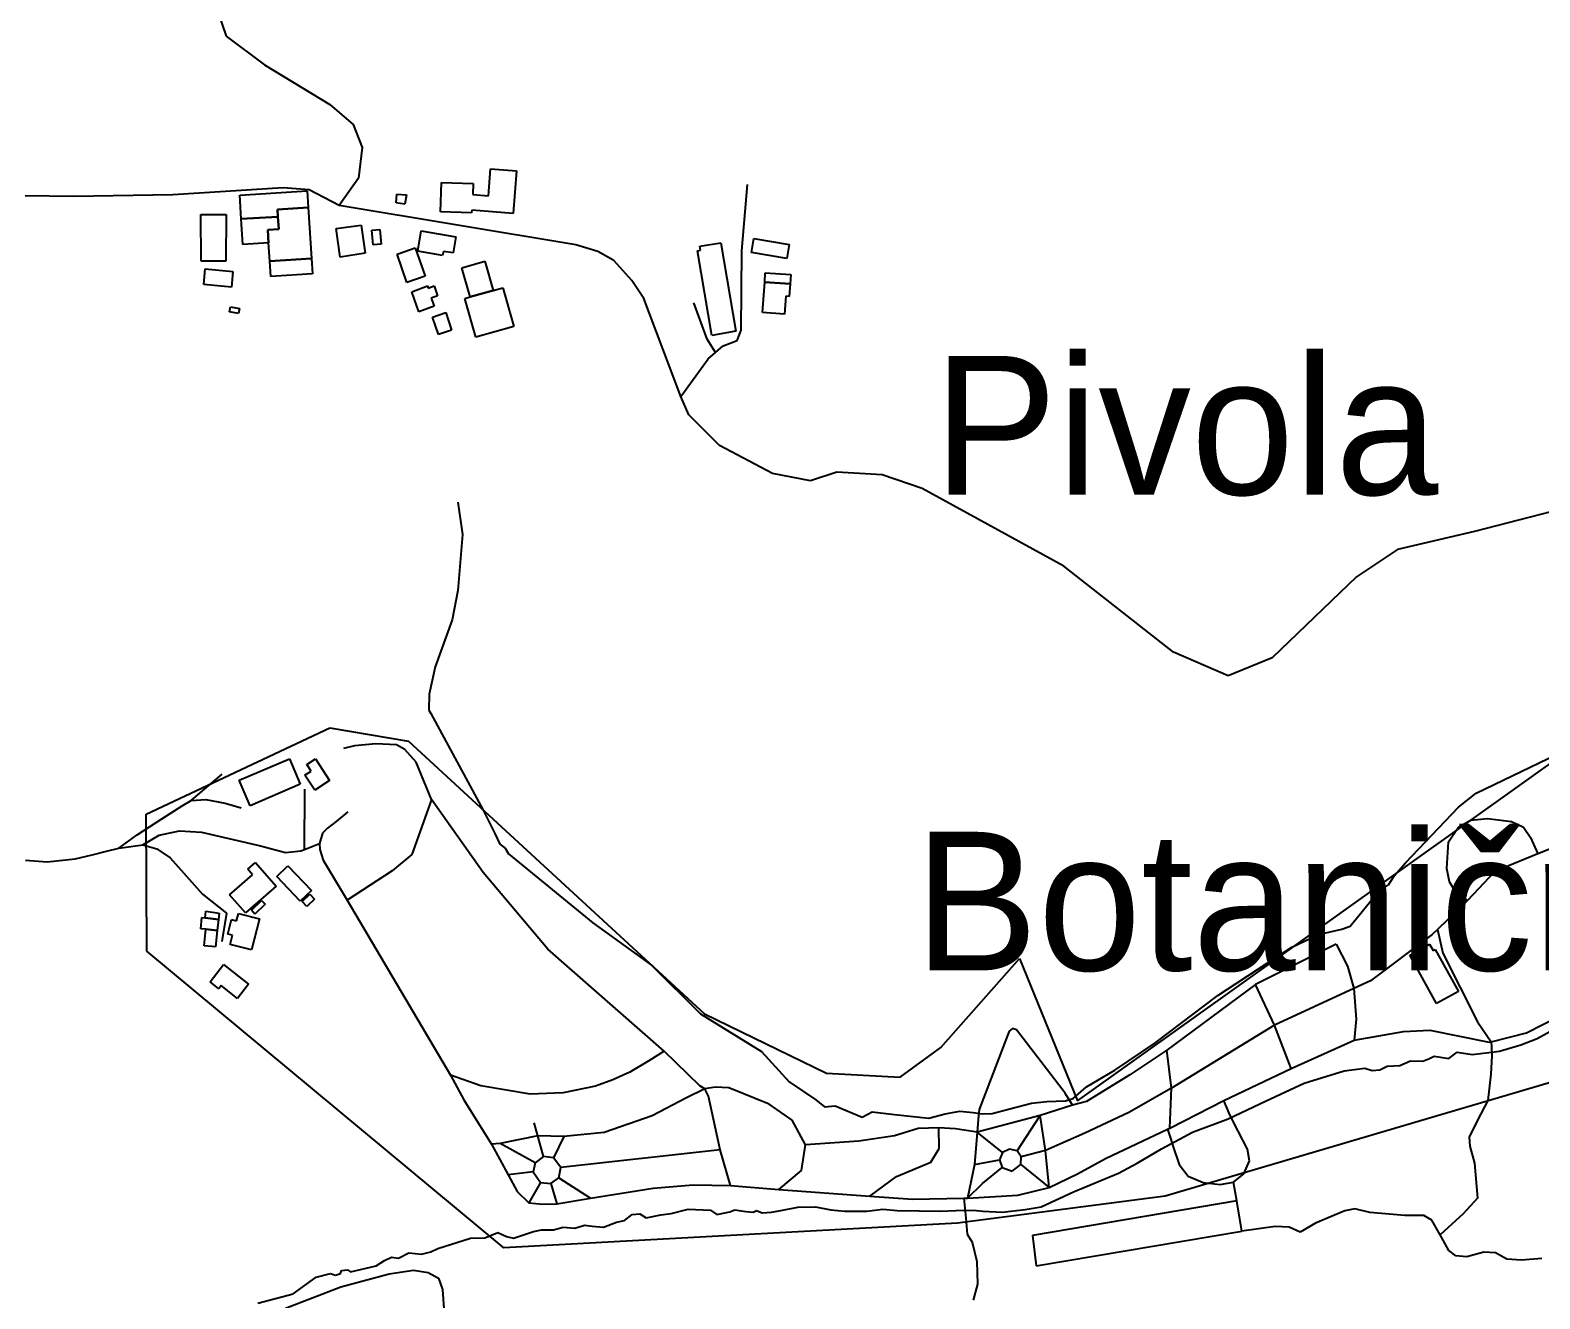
# Model space of a CAD drawing. Extents: x -8864 to 13231, y -7697 to 8949.
# Drawn here: x -4451 to -3775, y 2850 to 3417 of the extents above; entities that cross this region are included whole.
import ezdxf

# ---------------------------------------------------------------- set-up
doc = ezdxf.new("R2010")
doc.units = 0
for name, color, linetype in [('OSM_BUILDING_YES', 9, 'CONTINUOUS'), ('OSM_HIGHWAY_FOOTWAY', 8, 'CONTINUOUS'), ('OSM_HIGHWAY_SERVICE', 8, 'CONTINUOUS'), ('OSM_HIGHWAY_TRACK', 8, 'CONTINUOUS'), ('OSM_HIGHWAY_UNCLASSIFIED', 8, 'CONTINUOUS'), ('OSM_LABELS', 8, 'CONTINUOUS'), ('OSM_LEISURE_PARK', 3, 'CONTINUOUS'), ('OSM_WATERWAY_DITCH', 4, 'CONTINUOUS'), ('OSM_WATERWAY_STREAM', 4, 'CONTINUOUS')]:
    doc.layers.add(name, color=color, linetype=linetype)

msp = doc.modelspace()

# ---------------------------------------------------------------- linework, layer by layer
at = {"layer": 'OSM_BUILDING_YES'}
for p, q in [((-4245.85039, 3343.119948), (-4244.99281, 3355.140119)), ((-4244.99281, 3355.140119), (-4233.300618, 3354.23944)), ((-4233.300618, 3354.23944), (-4234.770756, 3335.225108)), ((-4357.075517, 3343.331218), (-4327.029572, 3345.221532)), ((-4327.029572, 3345.221532), (-4326.585468, 3337.782591)), ((-4287.205678, 3339.873056), (-4286.776888, 3343.809356)), ((-4286.776888, 3343.809356), (-4282.466014, 3343.50913)), ((-4267.251617, 3335.892277), (-4266.792199, 3349.002159)), ((-4266.792199, 3349.002159), (-4252.657435, 3348.501782)), ((-4252.657435, 3348.501782), (-4252.856516, 3343.631444)), ((-4356.470617, 3332.734341), (-4357.075517, 3343.331218)), ((-4340.2455, 3336.948629), (-4326.585468, 3337.782591)), ((-4326.585468, 3337.782591), (-4340.2455, 3336.948629)), ((-4326.585468, 3337.782591), (-4325.054074, 3315.043229)), ((-4283.201083, 3339.272603), (-4287.205678, 3339.873056)), ((-4282.466014, 3343.50913), (-4283.201083, 3339.272603)), ((-4252.856516, 3343.631444), (-4245.85039, 3343.119948)), ((-4374.556377, 3334.724731), (-4363.277662, 3334.713611)), ((-4374.441522, 3313.90904), (-4374.556377, 3334.724731)), ((-4363.277662, 3334.713611), (-4363.315947, 3313.886801)), ((-4356.470617, 3332.734341), (-4340.038762, 3333.712857)), ((-4340.038762, 3333.712857), (-4356.470617, 3332.734341)), ((-4355.720234, 3321.347981), (-4356.470617, 3332.734341)), ((-4340.038762, 3333.712857), (-4340.2455, 3336.948629)), ((-4340.2455, 3336.948629), (-4340.038762, 3333.712857)), ((-4340.038762, 3333.712857), (-4339.686541, 3328.197588)), ((-4339.686541, 3328.197588), (-4340.038762, 3333.712857)), ((-4253.369533, 3335.447498), (-4267.251617, 3335.892277)), ((-4253.27765, 3336.648403), (-4253.369533, 3335.447498)), ((-4234.770756, 3335.225108), (-4253.27765, 3336.648403)), ((-4339.686541, 3328.197588), (-4344.617629, 3327.919601)), ((-4344.617629, 3327.919601), (-4339.686541, 3328.197588)), ((-4344.617629, 3327.919601), (-4344.296036, 3322.070748)), ((-4344.296036, 3322.070748), (-4344.617629, 3327.919601)), ((-4313.951469, 3328.38662), (-4302.802923, 3329.987827)), ((-4312.205681, 3315.66592), (-4313.951469, 3328.38662)), ((-4302.802923, 3329.987827), (-4300.934623, 3317.378322)), ((-4298.070916, 3327.674972), (-4294.502769, 3327.964079)), ((-4297.48133, 3321.114472), (-4298.070916, 3327.674972)), ((-4294.502769, 3327.964079), (-4293.920839, 3321.403578)), ((-4277.504299, 3318.356837), (-4275.881021, 3327.430343)), ((-4275.881021, 3327.430343), (-4260.398631, 3324.694948)), ((-4260.398631, 3324.694948), (-4261.646716, 3317.511756)), ((-4128.070898, 3317.700787), (-4127.021893, 3323.972181)), ((-4127.021893, 3323.972181), (-4111.286822, 3321.325742)), ((-4344.296036, 3322.070748), (-4355.720234, 3321.347981)), ((-4343.737078, 3313.808965), (-4344.296036, 3322.070748)), ((-4300.934623, 3317.378322), (-4312.205681, 3315.66592)), ((-4293.920839, 3321.403578), (-4297.48133, 3321.114472)), ((-4286.738603, 3316.922423), (-4278.675815, 3319.791252)), ((-4282.289904, 3304.223962), (-4286.738603, 3316.922423)), ((-4278.675815, 3319.791252), (-4274.127575, 3307.103911)), ((-4266.332781, 3316.399807), (-4277.504299, 3318.356837)), ((-4266.026502, 3318.201164), (-4266.332781, 3316.399807)), ((-4261.646716, 3317.511756), (-4266.026502, 3318.201164)), ((-4152.28989, 3318.490271), (-4150.911635, 3318.757139)), ((-4145.865693, 3280.628399), (-4152.28989, 3318.490271)), ((-4151.194943, 3320.514019), (-4141.792186, 3322.092987)), ((-4150.911635, 3318.757139), (-4151.194943, 3320.514019)), ((-4141.792186, 3322.092987), (-4135.077024, 3282.451996)), ((-4112.312856, 3315.098826), (-4128.070898, 3317.700787)), ((-4111.286822, 3321.325742), (-4112.312856, 3315.098826)), ((-4363.315947, 3313.886801), (-4374.441522, 3313.90904)), ((-4373.170465, 3303.345522), (-4372.580879, 3310.339683)), ((-4372.580879, 3310.339683), (-4360.253159, 3309.272212)), ((-4325.054074, 3315.043229), (-4343.737078, 3313.808965)), ((-4343.737078, 3313.808965), (-4325.054074, 3315.043229)), ((-4343.292973, 3307.003835), (-4343.737078, 3313.808965)), ((-4325.054074, 3315.043229), (-4324.594656, 3308.22698)), ((-4257.703378, 3310.906777), (-4247.427726, 3313.842323)), ((-4253.989748, 3297.874732), (-4257.703378, 3310.906777)), ((-4247.427726, 3313.842323), (-4243.698782, 3300.721322)), ((-4360.835089, 3302.278051), (-4373.170465, 3303.345522)), ((-4360.253159, 3309.272212), (-4360.835089, 3302.278051)), ((-4324.594656, 3308.22698), (-4343.292973, 3307.003835)), ((-4274.127575, 3307.103911), (-4282.289904, 3304.223962)), ((-4123.21638, 3290.880571), (-4122.243945, 3304.446352)), ((-4122.243945, 3304.446352), (-4121.95298, 3308.627281)), ((-4122.243945, 3304.446352), (-4110.88866, 3303.634629)), ((-4110.88866, 3303.634629), (-4122.243945, 3304.446352)), ((-4121.95298, 3308.627281), (-4110.597695, 3307.815558)), ((-4110.88866, 3303.634629), (-4111.294479, 3298.030405)), ((-4110.597695, 3307.815558), (-4110.88866, 3303.634629)), ((-4280.191895, 3300.120869), (-4273.093885, 3302.73395)), ((-4276.960654, 3291.225275), (-4280.191895, 3300.120869)), ((-4273.093885, 3302.73395), (-4272.787606, 3301.799913)), ((-4272.787606, 3301.799913), (-4270.161266, 3302.73395)), ((-4268.591587, 3298.308392), (-4271.401695, 3297.296518)), ((-4271.401695, 3297.296518), (-4270.122981, 3293.76052)), ((-4270.161266, 3302.73395), (-4268.591587, 3298.308392)), ((-4256.470606, 3297.196443), (-4253.989748, 3297.874732)), ((-4251.554832, 3279.827795), (-4256.470606, 3297.196443)), ((-4253.989748, 3297.874732), (-4243.698782, 3300.721322)), ((-4243.698782, 3300.721322), (-4253.989748, 3297.874732)), ((-4243.698782, 3300.721322), (-4239.418536, 3301.977825)), ((-4239.418536, 3301.977825), (-4234.53339, 3284.653655)), ((-4112.749303, 3298.13048), (-4113.323576, 3290.168923)), ((-4111.294479, 3298.030405), (-4112.749303, 3298.13048)), ((-4361.753925, 3291.203036), (-4361.294507, 3293.438054)), ((-4357.665104, 3290.380194), (-4361.753925, 3291.203036)), ((-4361.294507, 3293.438054), (-4357.205686, 3292.615212)), ((-4357.205686, 3292.615212), (-4357.665104, 3290.380194)), ((-4270.122981, 3293.76052), (-4276.960654, 3291.225275)), ((-4270.819765, 3288.834584), (-4264.94687, 3290.847213)), ((-4264.94687, 3290.847213), (-4262.305216, 3283.01909)), ((-4113.323576, 3290.168923), (-4123.21638, 3290.880571)), ((-4268.139826, 3280.995342), (-4270.819765, 3288.834584)), ((-4262.305216, 3283.01909), (-4268.139826, 3280.995342)), ((-4234.53339, 3284.653655), (-4251.554832, 3279.827795)), ((-4135.077024, 3282.451996), (-4145.865693, 3280.628399)), ((-4357.32054, 3081.645078), (-4334.870308, 3091.2412)), ((-4334.870308, 3091.2412), (-4330.038761, 3079.865959)), ((-4327.121456, 3088.650358), (-4323.277657, 3091.196722)), ((-4325.237841, 3085.781529), (-4327.121456, 3088.650358)), ((-4323.277657, 3091.196722), (-4316.93003, 3081.545002)), ((-4352.49665, 3070.269837), (-4357.32054, 3081.645078)), ((-4327.979036, 3083.969052), (-4325.237841, 3085.781529)), ((-4323.52268, 3077.186161), (-4327.979036, 3083.969052)), ((-4316.93003, 3081.545002), (-4323.52268, 3077.186161)), ((-4330.038761, 3079.865959), (-4352.49665, 3070.269837)), ((-4353.484399, 3041.904011), (-4350.008135, 3044.917393)), ((-4351.386389, 3039.335408), (-4353.484399, 3041.904011)), ((-4350.008135, 3044.917393), (-4340.896342, 3034.276039)), ((-4340.567093, 3038.657119), (-4335.643662, 3043.394023)), ((-4335.643662, 3043.394023), (-4325.077045, 3032.330128)), ((-4361.654384, 3030.406455), (-4351.386389, 3039.335408)), ((-4340.896342, 3034.276039), (-4354.609973, 3022.41154)), ((-4330.038761, 3027.615463), (-4340.567093, 3038.657119)), ((-4354.609973, 3022.41154), (-4361.654384, 3030.406455)), ((-4351.930034, 3023.534609), (-4347.435394, 3027.826733)), ((-4347.435394, 3027.826733), (-4345.804459, 3026.169929)), ((-4325.077045, 3032.330128), (-4330.038761, 3027.615463)), ((-4329.211808, 3027.470909), (-4325.735544, 3030.695562)), ((-4327.182711, 3025.25813), (-4329.211808, 3027.470909)), ((-4323.721762, 3028.449425), (-4327.182711, 3025.25813)), ((-4325.735544, 3030.695562), (-4323.721762, 3028.449425)), ((-4374.564034, 3015.261706), (-4374.058674, 3020.254359)), ((-4374.058674, 3020.254359), (-4372.665105, 3020.120925)), ((-4372.665105, 3020.120925), (-4372.335856, 3023.045351)), ((-4366.631414, 3019.420397), (-4372.665105, 3020.120925)), ((-4372.665105, 3020.120925), (-4366.631414, 3019.420397)), ((-4372.335856, 3023.045351), (-4366.271536, 3022.244748)), ((-4366.271536, 3022.244748), (-4366.631414, 3019.420397)), ((-4358.576283, 3018.742108), (-4357.711045, 3022.066836)), ((-4357.711045, 3022.066836), (-4348.247032, 3019.631667)), ((-4350.306757, 3021.811088), (-4351.930034, 3023.534609)), ((-4348.247032, 3019.631667), (-4351.822837, 3005.821257)), ((-4345.804459, 3026.169929), (-4350.306757, 3021.811088)), ((-4372.259286, 3015.005958), (-4374.564034, 3015.261706)), ((-4373.047954, 3007.667093), (-4372.259286, 3015.005958)), ((-4372.259286, 3015.005958), (-4367.19803, 3014.472222)), ((-4367.19803, 3014.472222), (-4372.259286, 3015.005958)), ((-4367.19803, 3014.472222), (-4368.002011, 3007.166716)), ((-4366.631414, 3019.420397), (-4367.19803, 3014.472222)), ((-4362.435395, 3012.871015), (-4360.78149, 3019.331441)), ((-4360.314415, 3012.359519), (-4362.435395, 3012.871015)), ((-4360.78149, 3019.331441), (-4358.576283, 3018.742108)), ((-4368.002011, 3007.166716), (-4373.047954, 3007.667093)), ((-4361.432332, 3008.245306), (-4360.314415, 3012.359519)), ((-4351.822837, 3005.821257), (-4361.432332, 3008.245306)), ((-3833.576225, 3003.419447), (-3824.686485, 3008.356501)), ((-3824.686485, 3008.356501), (-3823.093835, 3005.476553)), ((-3821.570098, 2981.814272), (-3833.576225, 3003.419447)), ((-3823.093835, 3005.476553), (-3822.236255, 3005.954691)), ((-3822.236255, 3005.954691), (-3811.830434, 2987.218346)), ((-4370.398643, 2991.477112), (-4364.403236, 2999.18292)), ((-4364.403236, 2999.18292), (-4353.185777, 2990.387401)), ((-4366.516559, 2988.419251), (-4370.398643, 2991.477112)), ((-4365.413956, 2989.798068), (-4366.516559, 2988.419251)), ((-4358.116865, 2984.082649), (-4365.413956, 2989.798068)), ((-4353.185777, 2990.387401), (-4358.116865, 2984.082649)), ((-3811.830434, 2987.218346), (-3821.570098, 2981.814272))]:
    msp.add_line(p, q, dxfattribs=at)
at = {"layer": 'OSM_HIGHWAY_FOOTWAY'}
for p, q in [((-4305.789141, 3097.056694), (-4310.651316, 3095.83355)), ((-4296.171988, 3097.957373), (-4305.789141, 3097.056694)), ((-4286.952998, 3097.557072), (-4296.171988, 3097.957373)), ((-4283.308281, 3095.433248), (-4286.952998, 3097.557072)), ((-4278.247025, 3089.762307), (-4283.308281, 3095.433248)), ((-4271.348096, 3073.071949), (-4278.247025, 3089.762307)), ((-4308.805987, 3067.545561), (-4313.913185, 3063.208959)), ((-4271.348096, 3073.071949), (-4280.084697, 3048.375555)), ((-4248.277649, 3040.38064), (-4271.348096, 3073.071949)), ((-4317.84121, 3060.195576), (-4320.100015, 3057.971678)), ((-4313.913185, 3063.208959), (-4317.84121, 3060.195576)), ((-3816.309761, 3054.124333), (-3811.960603, 3060.5514)), ((-3811.960603, 3060.5514), (-3806.225533, 3063.809411)), ((-3806.225533, 3063.809411), (-3798.813587, 3064.598895)), ((-3798.813587, 3064.598895), (-3788.132116, 3063.220078)), ((-3788.132116, 3063.220078), (-3782.695668, 3060.651475)), ((-3782.695668, 3060.651475), (-3779.53334, 3056.003527)), ((-4320.100015, 3057.971678), (-4321.386386, 3053.357088)), ((-4321.386386, 3053.357088), (-4321.355758, 3050.732888)), ((-3816.998888, 3042.170879), (-3816.309761, 3054.124333)), ((-3779.53334, 3056.003527), (-3776.279129, 3048.675782)), ((-3756.110673, 3056.82637), (-3776.279129, 3048.675782)), ((-4321.355758, 3050.732888), (-4319.747795, 3045.918148)), ((-4280.084697, 3048.375555), (-4288.913182, 3041.070049)), ((-3776.279129, 3048.675782), (-3795.513434, 3040.892137)), ((-4319.747795, 3045.918148), (-4309.07398, 3028.093601)), ((-4288.913182, 3041.070049), (-4309.07398, 3028.093601)), ((-4219.234767, 3006.077005), (-4248.277649, 3040.38064)), ((-3815.819715, 3036.233069), (-3816.998888, 3042.170879)), ((-3795.513434, 3040.892137), (-3807.695671, 3027.937928)), ((-3812.159684, 3030.206304), (-3815.819715, 3036.233069)), ((-4309.07398, 3028.093601), (-4262.84886, 2949.756775)), ((-3807.695671, 3027.937928), (-3821.233192, 3014.905883)), ((-3807.695671, 3027.937928), (-3812.159684, 3030.206304)), ((-3821.233192, 3014.905883), (-3823.491998, 3012.593028)), ((-3821.233192, 3014.905883), (-3818.828904, 3004.309006)), ((-4167.182694, 2960.520444), (-4219.234767, 3006.077005)), ((-3866.439935, 3008.267545), (-3902.619112, 2990.365162)), ((-3866.439935, 3008.267545), (-3861.439934, 2998.471272)), ((-3823.491998, 3012.593028), (-3851.103027, 2991.966369)), ((-3818.828904, 3004.309006), (-3803.308228, 2973.663684)), ((-3861.439934, 2998.471272), (-3858.576228, 2988.519326)), ((-3902.619112, 2990.365162), (-3942.228611, 2960.954104)), ((-3894.050964, 2972.173672), (-3902.619112, 2990.365162)), ((-3858.576228, 2988.519326), (-3894.050964, 2972.173672)), ((-3851.103027, 2991.966369), (-3858.576228, 2988.519326)), ((-3858.576228, 2988.519326), (-3857.588479, 2974.753395)), ((-3781.393984, 2968.626554), (-3759.9315, 2979.623732)), ((-3857.588479, 2974.753395), (-3858.407775, 2965.446379)), ((-3803.308228, 2973.663684), (-3797.213281, 2964.723612)), ((-4012.887118, 2969.460516), (-4026.309784, 2934.434114)), ((-4011.302125, 2970.583585), (-4012.887118, 2969.460516)), ((-4009.54868, 2970.083208), (-4011.302125, 2970.583585)), ((-3987.84883, 2941.717382), (-4009.54868, 2970.083208)), ((-3894.050964, 2972.173672), (-3917.473631, 2957.862885)), ((-3886.692617, 2952.781277), (-3894.050964, 2972.173672)), ((-3858.407775, 2965.446379), (-3836.432275, 2969.349321)), ((-3836.432275, 2969.349321), (-3824.625229, 2969.860818)), ((-3824.625229, 2969.860818), (-3798.02492, 2964.523461)), ((-3797.213281, 2964.723612), (-3781.393984, 2968.626554)), ((-4167.182694, 2960.520444), (-4174.035681, 2956.194961)), ((-4151.248542, 2944.964274), (-4167.182694, 2960.520444)), ((-3942.228611, 2960.954104), (-3958.77532, 2949.956926)), ((-3940.230142, 2943.996878), (-3942.228611, 2960.954104)), ((-3886.692617, 2952.781277), (-3858.407775, 2965.446379)), ((-3798.02492, 2964.523461), (-3797.213281, 2964.723612)), ((-3797.213281, 2964.723612), (-3796.975915, 2962.432997)), ((-3796.975915, 2962.432997), (-3796.876374, 2958.463338)), ((-4174.035681, 2956.194961), (-4182.611486, 2951.046636)), ((-3917.473631, 2957.862885), (-3940.230142, 2943.996878)), ((-3916.784504, 2938.437132), (-3886.692617, 2952.781277)), ((-3796.876374, 2958.463338), (-3797.274537, 2950.246033)), ((-4262.84886, 2949.756775), (-4256.807512, 2938.726238)), ((-4249.204142, 2944.975393), (-4262.84886, 2949.756775)), ((-4190.130629, 2947.655191), (-4197.956051, 2944.764123)), ((-4182.611486, 2951.046636), (-4190.130629, 2947.655191)), ((-3958.77532, 2949.956926), (-3978.285276, 2937.914515)), ((-3797.274537, 2950.246033), (-3798.660448, 2938.392654)), ((-4256.807512, 2938.726238), (-4252.649778, 2931.998945)), ((-4227.136759, 2941.183646), (-4249.204142, 2944.975393)), ((-4212.389437, 2941.917533), (-4227.136759, 2941.183646)), ((-4197.956051, 2944.764123), (-4212.389437, 2941.917533)), ((-4157.213321, 2939.549081), (-4172.519601, 2931.587524)), ((-4149.073963, 2943.585457), (-4157.213321, 2939.549081)), ((-4149.073963, 2943.585457), (-4151.248542, 2944.964274)), ((-4144.410869, 2944.419419), (-4149.073963, 2943.585457)), ((-4147.358802, 2940.349684), (-4149.073963, 2943.585457)), ((-4142.129092, 2916.420536), (-4147.358802, 2940.349684)), ((-4138.34655, 2944.096953), (-4144.410869, 2944.419419)), ((-4120.168906, 2936.824805), (-4138.34655, 2944.096953)), ((-3987.159703, 2940.627672), (-3987.84883, 2941.717382)), ((-3985.413914, 2937.847798), (-3987.159703, 2940.627672)), ((-3940.230142, 2943.996878), (-3959.273023, 2933.021939)), ((-3940.926926, 2926.083375), (-3940.230142, 2943.996878)), ((-4252.649778, 2931.998945), (-4244.502764, 2918.866824)), ((-4109.992795, 2929.563776), (-4120.168906, 2936.824805)), ((-4026.309784, 2934.434114), (-4026.539493, 2931.709838)), ((-3984.441479, 2936.291069), (-3998.966749, 2931.643121)), ((-3984.441479, 2936.291069), (-3985.413914, 2937.847798)), ((-3978.285276, 2937.914515), (-3984.441479, 2936.291069)), ((-3959.273023, 2933.021939), (-3978.920805, 2923.870596)), ((-3940.926926, 2926.083375), (-3916.784504, 2938.437132)), ((-3914.349588, 2932.76619), (-3916.784504, 2938.437132)), ((-3912.458317, 2928.729814), (-3914.349588, 2932.76619)), ((-3798.660448, 2938.392654), (-3803.308228, 2929.597135)), ((-4223.775349, 2922.68081), (-4225.329714, 2928.373991)), ((-4172.519601, 2931.587524), (-4194.112253, 2924.059627)), ((-4103.989731, 2918.655554), (-4109.992795, 2929.563776)), ((-4053.583906, 2925.949941), (-4064.104581, 2922.636332)), ((-4044.265376, 2926.172331), (-4053.583906, 2925.949941)), ((-4036.822802, 2925.76091), (-4044.265376, 2926.172331)), ((-4044.234748, 2916.976511), (-4044.265376, 2926.172331)), ((-4027.159707, 2924.315376), (-4036.822802, 2925.76091)), ((-4026.539493, 2931.709838), (-4027.159707, 2924.315376)), ((-3998.966749, 2931.643121), (-4027.159707, 2924.315376)), ((-4009.31897, 2915.831203), (-3998.966749, 2931.643121)), ((-3996.547147, 2916.075832), (-3998.966749, 2931.643121)), ((-3969.686501, 2912.495355), (-3941.968274, 2925.594117)), ((-3941.968274, 2925.594117), (-3940.926926, 2926.083375)), ((-3941.968274, 2925.594117), (-3940.620647, 2921.579981)), ((-3906.148974, 2916.687404), (-3912.458317, 2928.729814)), ((-3803.308228, 2929.597135), (-3807.060143, 2921.980282)), ((-4240.59771, 2919.111453), (-4244.502764, 2918.866824)), ((-4244.502764, 2918.866824), (-4236.991277, 2905.212087)), ((-4223.775349, 2922.68081), (-4240.59771, 2919.111453)), ((-4224.992807, 2910.560563), (-4240.59771, 2919.111453)), ((-4221.279178, 2913.295959), (-4223.775349, 2922.68081)), ((-4212.098472, 2922.25827), (-4223.775349, 2922.68081)), ((-4212.098472, 2922.25827), (-4216.730938, 2912.773342)), ((-4194.112253, 2924.059627), (-4212.098472, 2922.25827)), ((-4105.796776, 2907.080162), (-4103.989731, 2918.655554)), ((-4080.176559, 2920.290119), (-4103.989731, 2918.655554)), ((-4064.104581, 2922.636332), (-4080.176559, 2920.290119)), ((-4027.159707, 2924.315376), (-4028.31591, 2909.837796)), ((-4015.796766, 2915.164033), (-4027.159707, 2924.315376)), ((-3978.920805, 2923.870596), (-3996.547147, 2916.075832)), ((-3940.620647, 2921.579981), (-3939.410846, 2917.721517)), ((-3807.060143, 2921.980282), (-3806.669637, 2917.932787)), ((-4221.279178, 2913.295959), (-4224.992807, 2910.560563)), ((-4216.730938, 2912.773342), (-4221.279178, 2913.295959)), ((-4213.499697, 2908.392262), (-4216.730938, 2912.773342)), ((-4142.129092, 2916.420536), (-4213.499697, 2908.392262)), ((-4137.51194, 2900.33063), (-4142.129092, 2916.420536)), ((-4047.833523, 2910.805192), (-4044.234748, 2916.976511)), ((-4028.31591, 2909.837796), (-4017.167363, 2911.872664)), ((-4015.796766, 2915.164033), (-4017.167363, 2911.872664)), ((-4017.167363, 2911.872664), (-4015.98819, 2908.492338)), ((-4012.68038, 2916.698523), (-4015.796766, 2915.164033)), ((-4009.31897, 2915.831203), (-4012.68038, 2916.698523)), ((-4007.412385, 2913.284839), (-4009.31897, 2915.831203)), ((-4007.565525, 2909.74884), (-4007.412385, 2913.284839)), ((-3996.547147, 2916.075832), (-4007.412385, 2913.284839)), ((-3994.939183, 2899.563385), (-3996.547147, 2916.075832)), ((-3982.213301, 2905.623509), (-3969.686501, 2912.495355)), ((-3939.410846, 2917.721517), (-3936.784506, 2909.74884)), ((-3907.856478, 2905.645748), (-3905.237795, 2911.450123)), ((-3905.237795, 2911.450123), (-3906.148974, 2916.687404)), ((-3806.669637, 2917.932787), (-3804.686482, 2910.327054)), ((-4225.89633, 2906.490829), (-4236.991277, 2905.212087)), ((-4236.991277, 2905.212087), (-4233.017311, 2897.784266)), ((-4224.992807, 2910.560563), (-4225.89633, 2906.490829)), ((-4225.89633, 2906.490829), (-4222.619147, 2901.709447)), ((-4214.395563, 2903.84439), (-4213.499697, 2908.392262)), ((-4115.873347, 2898.57375), (-4105.796776, 2907.080162)), ((-4063.254658, 2904.389245), (-4047.833523, 2910.805192)), ((-4028.31591, 2909.837796), (-4031.554808, 2894.737525)), ((-4024.809018, 2901.231309), (-4015.98819, 2908.492338)), ((-4015.98819, 2908.492338), (-4011.432294, 2906.779936)), ((-4011.432294, 2906.779936), (-4007.565525, 2909.74884)), ((-4007.565525, 2909.74884), (-3994.939183, 2899.563385)), ((-3994.939183, 2899.563385), (-3982.213301, 2905.623509)), ((-3936.784506, 2909.74884), (-3932.795225, 2904.622754)), ((-3912.389404, 2901.842881), (-3907.856478, 2905.645748)), ((-3804.686482, 2910.327054), (-3803.208687, 2894.804242)), ((-4222.619147, 2901.709447), (-4227.825886, 2892.580344)), ((-4222.619147, 2901.709447), (-4217.925425, 2901.22019)), ((-4217.925425, 2901.22019), (-4214.395563, 2903.84439)), ((-4217.925425, 2901.22019), (-4215.291428, 2892.202281)), ((-4214.395563, 2903.84439), (-4200.199543, 2894.737525)), ((-4200.199543, 2894.737525), (-4172.06784, 2899.151964)), ((-4172.06784, 2899.151964), (-4154.280702, 2900.653095)), ((-4154.280702, 2900.653095), (-4137.51194, 2900.33063)), ((-4137.51194, 2900.33063), (-4115.873347, 2898.57375)), ((-4115.873347, 2898.57375), (-4075.138273, 2895.638204)), ((-4075.138273, 2895.638204), (-4063.254658, 2904.389245)), ((-4031.554808, 2894.737525), (-4024.809018, 2901.231309)), ((-4009.020349, 2896.071864), (-3994.939183, 2899.563385)), ((-3932.795225, 2904.622754), (-3925.965209, 2901.664969)), ((-3925.965209, 2901.664969), (-3918.446066, 2900.864366)), ((-3918.446066, 2900.864366), (-3912.389404, 2901.842881)), ((-3910.980522, 2893.569979), (-3912.389404, 2901.842881)), ((-4233.017311, 2897.784266), (-4227.825886, 2892.580344)), ((-4227.825886, 2892.580344), (-4221.554828, 2891.979891)), ((-4221.554828, 2891.979891), (-4215.291428, 2892.202281)), ((-4215.291428, 2892.202281), (-4200.199543, 2894.737525)), ((-4075.138273, 2895.638204), (-4056.080078, 2894.281626)), ((-4056.080078, 2894.281626), (-4033.078544, 2894.704167)), ((-4033.078544, 2894.704167), (-4031.554808, 2894.737525)), ((-4031.554808, 2894.737525), (-4009.020349, 2896.071864)), ((-3910.980522, 2893.569979), (-4002.45067, 2878.058286)), ((-3908.652803, 2879.926361), (-3910.980522, 2893.569979)), ((-3803.208687, 2894.804242), (-3809.732425, 2887.687767)), ((-3862.573166, 2889.022106), (-3875.758466, 2883.540196)), ((-3858.139781, 2889.956143), (-3862.573166, 2889.022106)), ((-3851.378677, 2888.321578), (-3858.139781, 2889.956143)), ((-3835.743147, 2887.042836), (-3851.378677, 2888.321578)), ((-3827.343453, 2886.920522), (-3835.743147, 2887.042836)), ((-3823.729364, 2884.818938), (-3827.343453, 2886.920522)), ((-3820.015734, 2878.302915), (-3823.729364, 2884.818938)), ((-3809.732425, 2887.687767), (-3820.015734, 2878.302915)), ((-4002.45067, 2878.058286), (-4000.697224, 2864.414669)), ((-4000.697224, 2864.414669), (-3908.652803, 2879.926361)), ((-3893.836569, 2882.027945), (-3908.652803, 2879.926361)), ((-3887.542541, 2881.794436), (-3893.836569, 2882.027945)), ((-3882.642081, 2879.459342), (-3887.542541, 2881.794436)), ((-3875.758466, 2883.540196), (-3882.642081, 2879.459342)), ((-3819.410833, 2877.246563), (-3820.015734, 2878.302915)), ((-3816.03411, 2871.297635), (-3819.410833, 2877.246563)), ((-3812.994293, 2868.962541), (-3816.03411, 2871.297635)), ((-3808.10149, 2868.495523), (-3812.994293, 2868.962541)), ((-3800.39858, 2870.597107), (-3808.10149, 2868.495523)), ((-3795.268411, 2870.252402), (-3800.39858, 2870.597107)), ((-3790.130585, 2867.45029), (-3795.268411, 2870.252402)), ((-3783.599191, 2866.983272), (-3790.130585, 2867.45029)), ((-3774.502712, 2867.794995), (-3783.599191, 2866.983272))]:
    msp.add_line(p, q, dxfattribs=at)
at = {"layer": 'OSM_HIGHWAY_SERVICE'}
for p, q in [((-4132.427713, 3318.390196), (-4129.954512, 3348.134839)), ((-4132.726335, 3282.919014), (-4132.427713, 3318.390196)), ((-4148.047929, 3278.960475), (-4153.882539, 3295.261651)), ((-4144.311328, 3272.955949), (-4148.047929, 3278.960475)), ((-4140.865692, 3275.913734), (-4134.502751, 3278.371142)), ((-4134.502751, 3278.371142), (-4132.726335, 3282.919014)), ((-4159.701835, 3253.285566), (-4147.557883, 3270.164956)), ((-4147.557883, 3270.164956), (-4144.311328, 3272.955949)), ((-4144.311328, 3272.955949), (-4140.865692, 3275.913734)), ((-4378.897878, 3072.549333), (-4365.038765, 3084.402712)), ((-4328.155146, 3050.699529), (-4327.971379, 3077.619821)), ((-4391.968323, 3064.332027), (-4382.848874, 3070.236478)), ((-4382.848874, 3070.236478), (-4378.897878, 3072.549333)), ((-4378.897878, 3072.549333), (-4372.358827, 3072.994112)), ((-4372.358827, 3072.994112), (-4363.629882, 3071.381786)), ((-4363.629882, 3071.381786), (-4356.501244, 3069.280202)), ((-4402.971387, 3057.193313), (-4391.968323, 3064.332027)), ((-4411.217943, 3051.311102), (-4402.971387, 3057.193313)), ((-4400.429274, 3052.712158), (-4393.178124, 3057.026521)), ((-4393.178124, 3057.026521), (-4384.051018, 3059.094746)), ((-4384.051018, 3059.094746), (-4374.29604, 3058.427577)), ((-4374.29604, 3058.427577), (-4347.841213, 3052.334095)), ((-4328.155146, 3050.699529), (-4321.386386, 3053.357088)), ((-4411.217943, 3051.311102), (-4400.429274, 3052.712158)), ((-4400.429274, 3052.712158), (-4394.196501, 3050.988636)), ((-4394.196501, 3050.988636), (-4388.323606, 3046.95226)), ((-4388.323606, 3046.95226), (-4379.717173, 3037.445094)), ((-4347.841213, 3052.334095), (-4336.631411, 3049.387429)), ((-4336.631411, 3049.387429), (-4329.816709, 3050.054599)), ((-4329.816709, 3050.054599), (-4328.155146, 3050.699529)), ((-4379.717173, 3037.445094), (-4373.844279, 3030.773399)), ((-4373.844279, 3030.773399), (-4362.994354, 3022.255867)), ((-4362.994354, 3022.255867), (-4365.138305, 3009.590765))]:
    msp.add_line(p, q, dxfattribs=at)
at = {"layer": 'OSM_HIGHWAY_TRACK'}
for p, q in [((-4366.753926, 3424.903816), (-4363.178121, 3414.50709)), ((-4363.178121, 3414.50709), (-4346.126052, 3401.675196)), ((-4346.126052, 3401.675196), (-4316.761577, 3383.917366)), ((-4316.761577, 3383.917366), (-4306.386384, 3374.988414)), ((-4306.386384, 3374.988414), (-4302.297563, 3364.714002)), ((-4302.297563, 3364.714002), (-4304.051009, 3350.903592)), ((-4304.051009, 3350.903592), (-4312.642128, 3338.705509)), ((-4431.547195, 3342.753004), (-4453.147503, 3342.986514)), ((-4033.078544, 2894.704167), (-4032.772266, 2891.735262)), ((-4032.772266, 2891.735262), (-4032.167365, 2885.719617)), ((-4032.167365, 2885.719617), (-4031.593092, 2878.592022)), ((-4031.593092, 2878.592022), (-4029.42617, 2875.111621)), ((-4029.42617, 2875.111621), (-4027.374103, 2866.460655)), ((-4027.374103, 2866.460655), (-4027.037196, 2856.330798)), ((-4311.876431, 2855.074295), (-4290.237837, 2860.87867)), ((-4290.237837, 2860.87867), (-4279.418541, 2862.479877)), ((-4279.418541, 2862.479877), (-4272.810577, 2861.456884)), ((-4272.810577, 2861.456884), (-4268.25468, 2858.943878)), ((-4268.25468, 2858.943878), (-4266.432322, 2853.828912)), ((-4336.585469, 2845.511531), (-4311.876431, 2855.074295)), ((-4266.432322, 2853.828912), (-4264.954527, 2833.224492)), ((-4027.037196, 2856.330798), (-4028.974409, 2849.158725))]:
    msp.add_line(p, q, dxfattribs=at)
at = {"layer": 'OSM_HIGHWAY_UNCLASSIFIED'}
for p, q in [((-4337.695729, 3346.622588), (-4387.083177, 3343.542488)), ((-4326.04948, 3345.755267), (-4337.695729, 3346.622588)), ((-4312.642128, 3338.705509), (-4326.04948, 3345.755267)), ((-4387.083177, 3343.542488), (-4431.547195, 3342.753004)), ((-4206.746251, 3321.136711), (-4312.642128, 3338.705509)), ((-4196.884075, 3318.212284), (-4206.746251, 3321.136711)), ((-4189.786065, 3314.109191), (-4196.884075, 3318.212284)), ((-4181.684992, 3305.213597), (-4189.786065, 3314.109191)), ((-4176.348085, 3297.107487), (-4181.684992, 3305.213597)), ((-4159.701835, 3253.285566), (-4176.348085, 3297.107487)), ((-4156.210258, 3245.157217), (-4159.701835, 3253.285566)), ((-4142.519598, 3231.357927), (-4156.210258, 3245.157217)), ((-4118.66814, 3218.848498), (-4142.519598, 3231.357927)), ((-4101.662013, 3215.646084), (-4118.66814, 3218.848498)), ((-4089.954508, 3219.493428), (-4101.662013, 3215.646084)), ((-4069.64057, 3218.214686), (-4089.954508, 3219.493428)), ((-4051.746234, 3212.121204), (-4069.64057, 3218.214686)), ((-3988.361847, 3177.483985), (-4051.746234, 3212.121204)), ((-3750.054011, 3206.983999), (-3804.609913, 3192.873363)), ((-3804.609913, 3192.873363), (-3839.058615, 3184.856208)), ((-3839.058615, 3184.856208), (-3857.389398, 3172.669244)), ((-3939.334277, 3138.988301), (-3988.361847, 3177.483985)), ((-3857.389398, 3172.669244), (-3895.161224, 3136.430818)), ((-3914.816663, 3128.402544), (-3939.334277, 3138.988301)), ((-3895.161224, 3136.430818), (-3914.816663, 3128.402544)), ((-4430.75087, 3046.496361), (-4423.193442, 3048.319958)), ((-4423.193442, 3048.319958), (-4416.769245, 3049.965643)), ((-4416.769245, 3049.965643), (-4411.217943, 3051.311102)), ((-4452.925451, 3045.929267), (-4443.315955, 3045.195381)), ((-4443.315955, 3045.195381), (-4430.75087, 3046.496361))]:
    msp.add_line(p, q, dxfattribs=at)
at = {"layer": 'OSM_LEISURE_PARK'}
for p, q in [((-4398.951479, 3066.555926), (-4316.75392, 3105.140566)), ((-4316.75392, 3105.140566), (-4281.562492, 3099.102681)), ((-3982.274557, 2938.270339), (-3753.821239, 3101.170907)), ((-4281.562492, 3099.102681), (-4149.142876, 2977.233041)), ((-4398.706456, 3005.165207), (-4398.951479, 3066.555926)), ((-4239.00506, 2872.50966), (-4398.706456, 3005.165207)), ((-4043.392481, 2962.188368), (-4008.231681, 3001.862718)), ((-4008.231681, 3001.862718), (-3982.274557, 2938.270339)), ((-4149.142876, 2977.233041), (-4094.556346, 2950.612976)), ((-3672.772226, 2975.29825), (-3942.971337, 2895.649324)), ((-4061.654351, 2948.867216), (-4043.392481, 2962.188368)), ((-4094.556346, 2950.612976), (-4061.654351, 2948.867216)), ((-3942.971337, 2895.649324), (-4035.949908, 2883.473479)), ((-4035.949908, 2883.473479), (-4239.00506, 2872.50966))]:
    msp.add_line(p, q, dxfattribs=at)
at = {"layer": 'OSM_WATERWAY_DITCH'}
for p, q in [((-4259.564021, 3205.972125), (-4257.488982, 3191.550143)), ((-4257.488982, 3191.550143), (-4259.564021, 3166.542404)), ((-4259.564021, 3166.542404), (-4262.037222, 3153.399164)), ((-4262.037222, 3153.399164), (-4269.648249, 3132.45004)), ((-4269.648249, 3132.45004), (-4272.420071, 3120.196359)), ((-4272.420071, 3120.196359), (-4272.511955, 3112.979808))]:
    msp.add_line(p, q, dxfattribs=at)
at = {"layer": 'OSM_WATERWAY_STREAM'}
for p, q in [((-4272.511955, 3112.979808), (-4271.692659, 3111.467557)), ((-4271.692659, 3111.467557), (-4248.193422, 3068.21273)), ((-3803.874844, 3075.929658), (-3767.588469, 3093.320545)), ((-3811.784492, 3069.602667), (-3803.874844, 3075.929658)), ((-4248.193422, 3068.21273), (-4243.047939, 3057.838244)), ((-3835.513438, 3044.695003), (-3811.784492, 3069.602667)), ((-4243.047939, 3057.838244), (-4240.77382, 3053.001264)), ((-4240.77382, 3053.001264), (-4238.308276, 3051.222146)), ((-4238.308276, 3051.222146), (-4236.822824, 3048.753618)), ((-4236.822824, 3048.753618), (-4199.150538, 3017.919265)), ((-3840.3603, 3039.06854), (-3835.513438, 3044.695003)), ((-3847.580821, 3031.851989), (-3843.132122, 3034.90985)), ((-3843.132122, 3034.90985), (-3840.3603, 3039.06854)), ((-3860.230133, 3016.429253), (-3847.580821, 3031.851989)), ((-4199.150538, 3017.919265), (-4172.948391, 2998.938291)), ((-3874.472095, 3012.681984), (-3863.989705, 3015.050436)), ((-3863.989705, 3015.050436), (-3860.230133, 3016.429253)), ((-3897.412373, 2999.894567), (-3886.424623, 3006.933206)), ((-3886.424623, 3006.933206), (-3874.472095, 3012.681984)), ((-3919.4721, 2985.405869), (-3897.412373, 2999.894567)), ((-4172.948391, 2998.938291), (-4150.903978, 2977.199683)), ((-3947.626774, 2964.12316), (-3919.4721, 2985.405869)), ((-4150.903978, 2977.199683), (-4123.614542, 2960.298054)), ((-3783.913126, 2963.311437), (-3776.616035, 2966.213624)), ((-3776.616035, 2966.213624), (-3769.318944, 2970.172164)), ((-4123.614542, 2960.298054), (-4111.256195, 2946.765632)), ((-3965.567051, 2952.025152), (-3947.626774, 2964.12316)), ((-3816.095366, 2957.251313), (-3812.312823, 2959.975589)), ((-3812.312823, 2959.975589), (-3805.62829, 2959.008193)), ((-3805.62829, 2959.008193), (-3798.155088, 2959.886633)), ((-3798.155088, 2959.886633), (-3793.499651, 2960.409249)), ((-3793.499651, 2960.409249), (-3783.913126, 2963.311437)), ((-3978.178079, 2944.563972), (-3965.567051, 2952.025152)), ((-3862.956014, 2951.62485), (-3853.637483, 2952.948069)), ((-3853.637483, 2952.948069), (-3850.467498, 2951.891718)), ((-3850.467498, 2951.891718), (-3847.044833, 2952.06963)), ((-3847.044833, 2952.06963), (-3843.698738, 2953.737553)), ((-3843.698738, 2953.737553), (-3838.070866, 2954.082258)), ((-3838.070866, 2954.082258), (-3833.239319, 2956.194961)), ((-3833.239319, 2956.194961), (-3827.787557, 2956.017049)), ((-3827.787557, 2956.017049), (-3824.801339, 2957.251313)), ((-3824.801339, 2957.251313), (-3822.596132, 2958.307665)), ((-3822.596132, 2958.307665), (-3816.095366, 2957.251313)), ((-4111.256195, 2946.765632), (-4099.387893, 2938.659521)), ((-3897.856477, 2938.270339), (-3880.888635, 2946.176298)), ((-3880.888635, 2946.176298), (-3862.956014, 2951.62485)), ((-4099.387893, 2938.659521), (-4095.536438, 2935.601661)), ((-3987.626778, 2938.303698), (-3984.273026, 2939.326691)), ((-3984.273026, 2939.326691), (-3978.178079, 2944.563972)), ((-4095.536438, 2935.601661), (-4090.689577, 2935.990843)), ((-4090.689577, 2935.990843), (-4078.629851, 2930.953713)), ((-4078.629851, 2930.953713), (-4074.181152, 2933.322165)), ((-4074.181152, 2933.322165), (-4064.104581, 2932.210216)), ((-4064.104581, 2932.210216), (-4048.821272, 2930.497814)), ((-4048.821272, 2930.497814), (-4041.439954, 2932.377008)), ((-4041.439954, 2932.377008), (-4034.916217, 2933.666869)), ((-4034.916217, 2933.666869), (-4028.913153, 2932.977461)), ((-4028.913153, 2932.977461), (-4024.877931, 2932.377008)), ((-4024.877931, 2932.377008), (-4020.413918, 2932.632756)), ((-4020.413918, 2932.632756), (-4012.511926, 2934.700982)), ((-4012.511926, 2934.700982), (-4002.902431, 2937.269585)), ((-4002.902431, 2937.269585), (-3996.03413, 2937.958993)), ((-3996.03413, 2937.958993), (-3987.626778, 2938.303698)), ((-3914.82432, 2930.186468), (-3897.856477, 2938.270339)), ((-3930.743158, 2924.204181), (-3914.82432, 2930.186468)), ((-3944.632899, 2916.820838), (-3930.743158, 2924.204181)), ((-3955.620649, 2910.404891), (-3944.632899, 2916.820838)), ((-3984.020346, 2897.49516), (-3963.890175, 2905.923735)), ((-3963.890175, 2905.923735), (-3955.620649, 2910.404891)), ((-3998.530302, 2890.9013), (-3984.020346, 2897.49516)), ((-4188.583921, 2884.051693), (-4184.969832, 2884.741101)), ((-4184.969832, 2884.741101), (-4181.585452, 2887.432019)), ((-4181.585452, 2887.432019), (-4178.086217, 2887.776723)), ((-4178.086217, 2887.776723), (-4175.299081, 2885.964246)), ((-4175.299081, 2885.964246), (-4168.737058, 2887.265226)), ((-4168.737058, 2887.265226), (-4164.081621, 2887.876798)), ((-4164.081621, 2887.876798), (-4156.524193, 2889.844949)), ((-4156.524193, 2889.844949), (-4146.501221, 2889.411288)), ((-4146.501221, 2889.411288), (-4143.59923, 2887.476497)), ((-4143.59923, 2887.476497), (-4137.879475, 2888.621804)), ((-4137.879475, 2888.621804), (-4135.597698, 2889.500244)), ((-4135.597698, 2889.500244), (-4130.674267, 2888.788597)), ((-4130.674267, 2888.788597), (-4127.328172, 2888.532848)), ((-4127.328172, 2888.532848), (-4125.835063, 2889.233376)), ((-4125.835063, 2889.233376), (-4123.377176, 2888.177025)), ((-4123.377176, 2888.177025), (-4119.242413, 2888.443892)), ((-4119.242413, 2888.443892), (-4115.023423, 2889.233376)), ((-4115.023423, 2889.233376), (-4107.458338, 2890.634433)), ((-4107.458338, 2890.634433), (-4099.548689, 2890.812344)), ((-4099.548689, 2890.812344), (-4092.603819, 2889.500244)), ((-4092.603819, 2889.500244), (-4086.363389, 2888.966509)), ((-4086.363389, 2888.966509), (-4076.516528, 2888.966509)), ((-4076.516528, 2888.966509), (-4069.303663, 2889.755993)), ((-4069.303663, 2889.755993), (-4062.887123, 2889.144421)), ((-4062.887123, 2889.144421), (-4053.124488, 2889.055465)), ((-4053.124488, 2889.055465), (-4043.36951, 2888.877553)), ((-4043.36951, 2888.877553), (-4036.77686, 2889.233376)), ((-4036.77686, 2889.233376), (-4028.859555, 2889.411288)), ((-4028.859555, 2889.411288), (-4024.548681, 2888.877553)), ((-4024.548681, 2888.877553), (-4016.026475, 2888.532848)), ((-4016.026475, 2888.532848), (-4005.735509, 2889.667037)), ((-4005.735509, 2889.667037), (-3998.530302, 2890.9013)), ((-4247.519609, 2876.946337), (-4241.600772, 2879.348147)), ((-4241.600772, 2879.348147), (-4237.734003, 2877.54679)), ((-4234.648245, 2876.768425), (-4225.635993, 2879.859644)), ((-4225.635993, 2879.859644), (-4222.113787, 2880.638009)), ((-4222.113787, 2880.638009), (-4216.707967, 2880.638009)), ((-4216.707967, 2880.638009), (-4212.412408, 2881.749958)), ((-4212.412408, 2881.749958), (-4207.182698, 2881.316298)), ((-4207.182698, 2881.316298), (-4202.802912, 2882.695115)), ((-4202.802912, 2882.695115), (-4199.456817, 2882.172499)), ((-4199.456817, 2882.172499), (-4194.29602, 2881.827794)), ((-4194.29602, 2881.827794), (-4188.583921, 2884.051693)), ((-4271.639061, 2870.763899), (-4268.553302, 2872.142716)), ((-4268.553302, 2872.142716), (-4253.874893, 2876.768425)), ((-4253.874893, 2876.768425), (-4247.519609, 2876.946337)), ((-4237.734003, 2877.54679), (-4234.648245, 2876.768425)), ((-4307.603842, 2861.846066), (-4296.103075, 2864.414669)), ((-4296.103075, 2864.414669), (-4292.32819, 2866.905435)), ((-4292.32819, 2866.905435), (-4289.234775, 2868.273133)), ((-4289.234775, 2868.273133), (-4286.06479, 2867.939548)), ((-4286.06479, 2867.939548), (-4281.424667, 2870.341358)), ((-4281.424667, 2870.341358), (-4275.850393, 2869.740906)), ((-4275.850393, 2869.740906), (-4271.639061, 2870.763899)), ((-4333.270001, 2851.983076), (-4322.971379, 2859.444256)), ((-4322.971379, 2859.444256), (-4316.531868, 2861.067702)), ((-4316.531868, 2861.067702), (-4314.211806, 2860.300457)), ((-4314.211806, 2860.300457), (-4311.983629, 2861.067702)), ((-4311.983629, 2861.067702), (-4311.554838, 2862.357563)), ((-4311.554838, 2862.357563), (-4308.982097, 2862.613311)), ((-4308.982097, 2862.613311), (-4307.603842, 2861.846066)), ((-4348.982101, 2847.768788), (-4333.270001, 2851.983076))]:
    msp.add_line(p, q, dxfattribs=at)

# ---------------------------------------------------------------- texts
at = {"layer": 'OSM_LABELS'}
for s, p in [('Pivola', (-4046.725095, 3209.377338)), ('Botanični vrt Univerze v Mariboru', (-4055.267163, 2996.564897))]:
    msp.add_text(s, height=62.042552, dxfattribs=at).set_placement(p)

doc.saveas('drawing.dxf')
